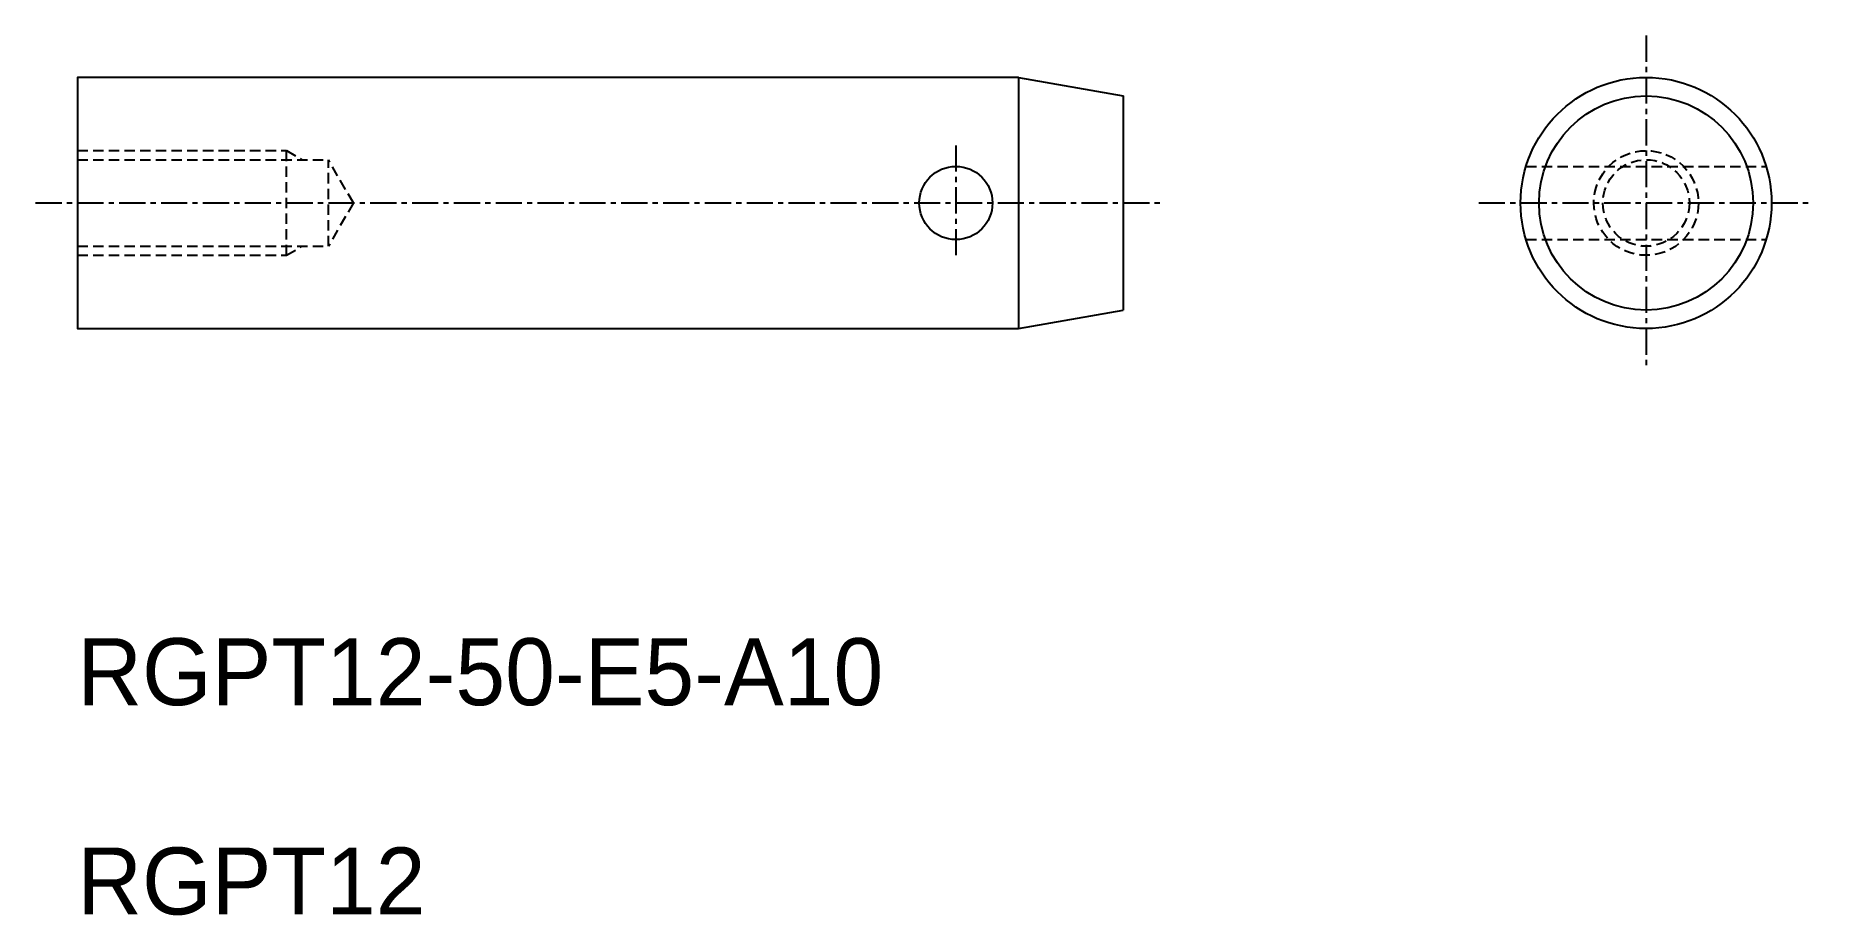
# Model space of a CAD drawing. Extents: x -4465 to -4380, y -746.7 to -704.7.
import ezdxf

# ---------------------------------------------------------------- set-up
doc = ezdxf.new("R2010")
doc.units = 0
doc.linetypes.add('CENTER', pattern=[2, 1.25, -0.25, 0.25, -0.25])
doc.linetypes.add('DASHED', pattern=[0.75, 0.5, -0.25])
doc.layers.get('0').update_dxf_attribs({"linetype": 'CONTINUOUS'})
doc.layers.add('CENTER', color=1, linetype='CENTER')

msp = doc.modelspace()

# ---------------------------------------------------------------- linework, layer by layer
at = {"color": 7, "linetype": 'CONTINUOUS'}
for p, q in [((-4418.043, -706.655), (-4418.043, -718.655)), ((-4418.043, -706.655), (-4413.043, -707.537)), ((-4413.043, -707.537), (-4413.043, -717.774)), ((-4418.043, -718.655), (-4413.043, -717.774))]:
    msp.add_line(p, q, dxfattribs=at)
at = {"color": 3, "linetype": 'DASHED'}
for p, q in [((-4463.043, -710.155), (-4453.043, -710.155)), ((-4463.043, -710.588), (-4451.043, -710.588)), ((-4453.043, -715.155), (-4453.043, -710.155)), ((-4453.043, -710.155), (-4452.293, -710.588)), ((-4451.043, -714.722), (-4451.043, -710.588)), ((-4449.85, -712.655), (-4451.043, -710.588)), ((-4393.782, -710.905), (-4382.304, -710.905)), ((-4449.85, -712.655), (-4451.043, -714.722)), ((-4463.043, -714.722), (-4451.043, -714.722)), ((-4453.043, -715.155), (-4452.293, -714.722)), ((-4393.782, -714.405), (-4382.304, -714.405)), ((-4463.043, -715.155), (-4453.043, -715.155))]:
    msp.add_line(p, q, dxfattribs=at)
at = {"color": 7, "linetype": 'CONTINUOUS'}
msp.add_lwpolyline([(-4418.043, -706.655), (-4463.043, -706.655), (-4463.043, -718.655), (-4418.043, -718.655)], dxfattribs=at)
for centre, radius in [((-4388.043, -712.655), 6), ((-4388.043, -712.655), 5.118), ((-4421.043, -712.655), 1.75)]:
    msp.add_circle(centre, radius, dxfattribs=at)
at = {"color": 3, "linetype": 'DASHED'}
for radius in [2.5, 2.067]:
    msp.add_circle((-4388.043, -712.655), radius, dxfattribs=at)
at = {"layer": 'CENTER', "color": 1, "linetype": 'CENTER'}
for p, q in [((-4388.043, -704.655), (-4388.043, -720.655)), ((-4421.043, -709.905), (-4421.043, -715.405)), ((-4465.043, -712.655), (-4411.043, -712.655)), ((-4396.043, -712.655), (-4380.043, -712.655))]:
    msp.add_line(p, q, dxfattribs=at)

# ---------------------------------------------------------------- texts
at = {"color": 7, "linetype": 'CONTINUOUS'}
for s, p in [('RGPT12-50-E5-A10', (-4463.043, -736.655)), ('RGPT12', (-4463.043, -746.655))]:
    msp.add_text(s, height=3.2, dxfattribs=at).set_placement(p)

doc.saveas('drawing.dxf')
